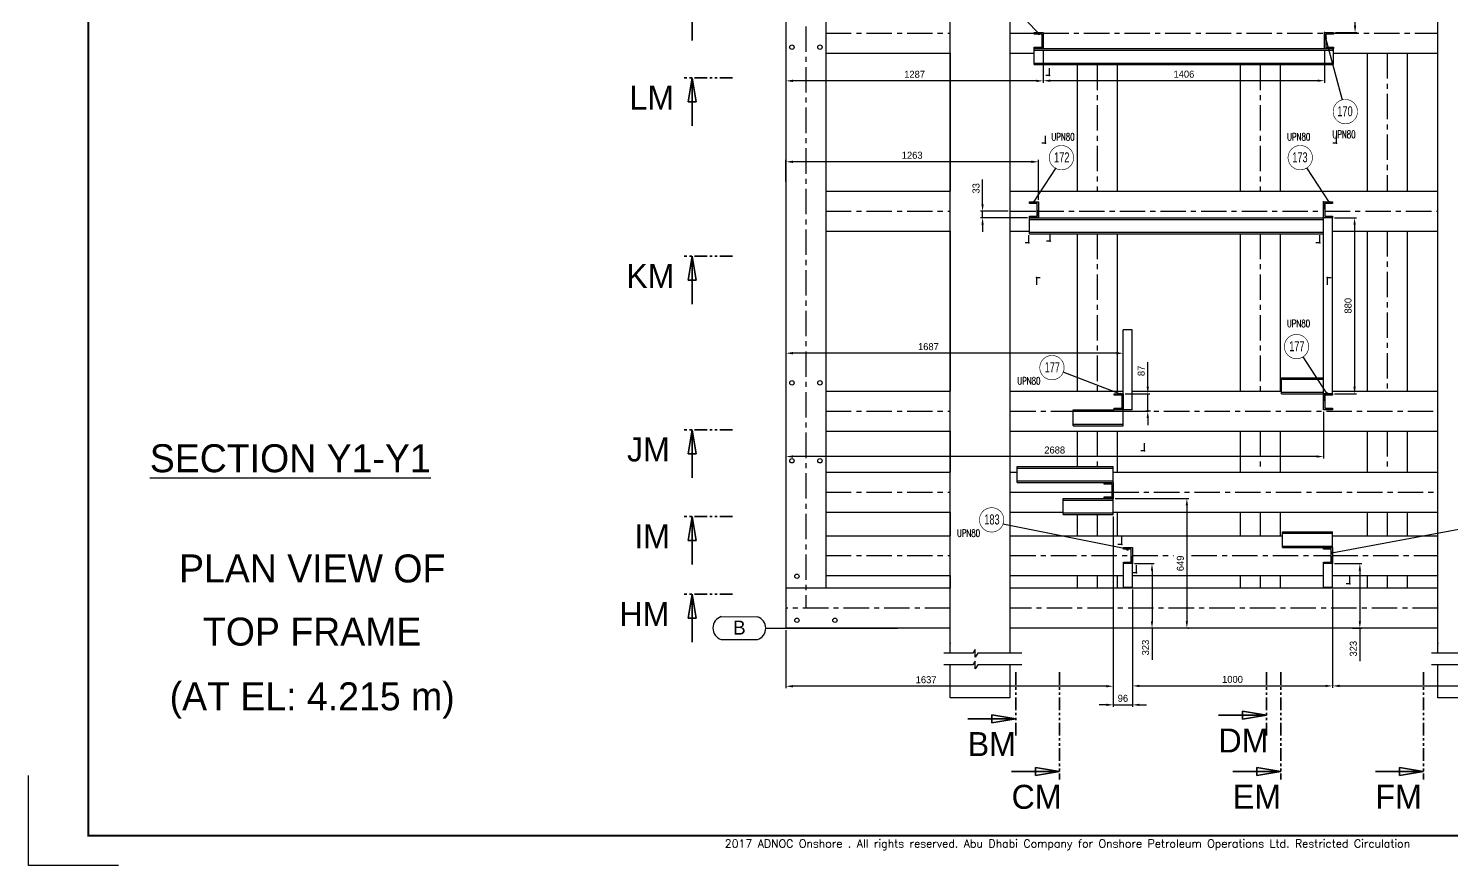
# Model space of a CAD drawing. Header units: millimetres. Extents: x 0 to 16187, y -20471 to 6290.
# Drawn here: x 0 to 712, y 2597 to 3016 of the extents above; entities that cross this region are included whole.
import ezdxf
from ezdxf.enums import TextEntityAlignment as Align

# ---------------------------------------------------------------- set-up
doc = ezdxf.new("R2010")
doc.units = ezdxf.units.MM
doc.header["$PDSIZE"] = -1
doc.linetypes.add('CENTERX2', pattern=[20.32, 12.7, -2.54, 2.54, -2.54])
doc.linetypes.add('PHANTOM', pattern=[12.7, 6.35, -1.27, 1.27, -1.27, 1.27, -1.27])
doc.layers.add('BORDER1', color=3, linetype='Continuous')
doc.layers.add('BORDER2', color=7, linetype='Continuous')
doc.styles.add('MtXpl_txt_shx', font='txt.shx', dxfattribs={"height": 0.2})
doc.styles.add('ROMANC', font='ROMANC', dxfattribs={"height": 5})
doc.styles.add('ROMAND-1', font='ic-romand.shx')
doc.styles.add('ROMANS', font='ROMANS.shx', dxfattribs={"width": 0.8})
doc.styles.add('ROMANT', font='ROMANT', dxfattribs={"height": 4})
doc.styles.add('SLDTEXTSTYLE2', font='TXT', dxfattribs={"width": 0.686449})
doc.dimstyles.new('AM_ISO', dxfattribs={"dimtxt": 3.5, "dimasz": 3.5, "dimexe": 1, "dimexo": 1, "dimgap": 1.5, "dimtad": 1, "dimdsep": 46, "dimtxsty": 'Standard', "dimcen": 0, "dimclrd": 1, "dimclre": 1, "dimclrt": 1, "dimadec": 0, "dimazin": 2, "dimtp": 0.1, "dimtm": 0.1, "dimtfac": 0.71, "dimtdec": 3, "dimtmove": 0, "dimatfit": 3, "dimfxl": 1, "dimlwd": -1, "dimlwe": -1, "dimarcsym": 1})
doc.dimstyles.new('AM_ISO$7', dxfattribs={"dimtxt": 3.5, "dimasz": 3.5, "dimexe": 1, "dimexo": 1, "dimgap": 1.5, "dimtad": 1, "dimtoh": 1, "dimdsep": 46, "dimtxsty": 'Standard', "dimcen": 0, "dimclrd": 1, "dimclre": 1, "dimclrt": 1, "dimadec": 0, "dimazin": 2, "dimtp": 0.1, "dimtm": 0.1, "dimtfac": 0.71, "dimtdec": 3, "dimtmove": 0, "dimatfit": 3, "dimfxl": 1, "dimlwd": -1, "dimlwe": -1, "dimarcsym": 1})

# ---------------------------------------------------------------- blocks, each defined once
blk = doc.blocks.new('_Closed')
at = {"color": 0, "linetype": 'ByBlock', "lineweight": -2}
for p, q in [((-1, 0.166667), (0, 0)), ((-1, 0.166667), (-1, -0.166667)), ((0, 0), (-1, -0.166667)), ((0, 0), (-1, 0))]:
    blk.add_line(p, q, dxfattribs=at)
blk = doc.blocks.new('*U609')
at = {"layer": 'BORDER1', "color": 154, "true_color": 0x1859a9, "const_width": 1}
blk.add_lwpolyline([(1.81, 811), (1144, 811), (1144, 0), (0, 0), (0, 811)], close=True, dxfattribs=at)
at = {"layer": 'BORDER2'}
blk.add_lwpolyline([(15, -15), (-30, -15), (-30, 30)], dxfattribs=at)
at = {"layer": 'BORDER2', "color": 154, "true_color": 0x1859a9, "style": 'ROMANS'}
blk.add_text('2017 ADNOC Onshore . All rights reserved. Abu Dhabi Company for Onshore Petroleum Operations Ltd. Restricted Circulation', height=4, dxfattribs=at).set_placement((489.5, -2), align=Align.TOP_CENTER)
at = {"layer": 'BORDER2', "flags": 8}
for tag, height, style, p in [('REV-A', 3.24, 'ROMANS', (986.93, 140.25)), ('RE-A', 8.06, 'ROMANT', (1084.63, 7.17))]:
    blk.add_attdef(tag, text='', height=height, dxfattribs=dict(at, style=style)).set_placement(p, align=Align.CENTER)
at = {"layer": 'BORDER2', "style": 'ROMANS', "width": 3.830216}
blk.add_attdef('DATE-A', text='', height=3.24, dxfattribs=at).set_placement((995.51, 140.25), (1008.51, 140.25), align=Align.FIT)
at = {"layer": 'BORDER2'}
for tag, height, style, p in [('DRN-A', 3.24, 'ROMANS', (1018.38, 140.25)), ('CHD-A', 3.24, 'ROMANS', (1032.35, 140.25)), ('APD-A', 3.24, 'ROMANS', (1046.64, 140.25)), ('CONS_CONT_VEND', 4.2, 'ROMANC', (1061.39, 72.83))]:
    blk.add_attdef(tag, text='', height=height, dxfattribs=dict(at, style=style)).set_placement(p, align=Align.CENTER)
at = {"layer": 'BORDER2', "style": 'ROMANS', "width": 0.8}
for tag, p, height in [('1:X', (997.23, 122.55), 3.5), ('LOC', (1042.74, 122.55), 3.5), ('PROJ_NO', (1118.64, 122.55), 3.5), ('CONS_DRG_NO', (1011, 63), 3)]:
    blk.add_attdef(tag, p, '', height=height, dxfattribs=at)
at = {"layer": 'BORDER2', "lineweight": 30, "width": 0.8, "flags": 104}
blk.add_attdef('COMMENTS-A', text='', height=2.2, dxfattribs=at).set_placement((1055.21, 142.07), align=Align.MIDDLE_LEFT)
at = {"layer": 'BORDER2', "style": 'ROMANS', "width": 0.8}
for tag, p in [('PROJECT_TITLE_1', (1061.07, 55.35)), ('PROJECT_TITLE_2', (1061.07, 49.3))]:
    blk.add_attdef(tag, text='', height=3.5, dxfattribs=at).set_placement(p, align=Align.MIDDLE)
at = {"layer": 'BORDER2', "style": 'ROMANT', "width": 0.8}
for tag, p in [('DRG_TITLE_1', (1061.07, 36.31)), ('DRG_TITLE_2', (1061.07, 28.31)), ('DRG_TITLE_3', (1061.07, 20.31))]:
    blk.add_attdef(tag, text='', height=5, dxfattribs=at).set_placement(p, align=Align.CENTER)
at = {"layer": 'BORDER2', "style": 'ROMANT'}
for tag, p in [('AR', (995, 7.17)), ('PA', (1011.74, 7.17)), ('DC', (1028.45, 7.17)), ('TS', (1120.84, 7.17))]:
    blk.add_attdef(tag, p, '', height=8.06, dxfattribs=at)
for tag, p in [('SRNO', (1074.7, 7.17)), ('SH', (1115.8, 7.18))]:
    blk.add_attdef(tag, text='', height=8.06, dxfattribs=at).set_placement(p, align=Align.RIGHT)
at = {"layer": 'BORDER2', "style": 'ROMANS', "flags": 2}
blk.add_attdef('TB_VERSION', text='', height=2, dxfattribs=at).set_placement((1, -1), align=Align.TOP_LEFT)
blk = doc.blocks.new('A$7E9318152B2A299')
at = {"color": 1, "ltscale": 0.2}
for p, q in [((4.15, 11.48), (22.25, 11.39)), ((4.14, 0.09), (22.29, 0.01)), ((26.39, 5.69), (92.32, 5.69))]:
    blk.add_line(p, q, dxfattribs=at)
for centre, radius, start, end in [((5.98, 5.79), 5.98, 107.86898, 252.02455), ((20.4, 5.69), 5.99, 287.96509, 71.9697)]:
    blk.add_arc(centre, radius, start, end, dxfattribs=at)
blk.add_text('B', height=7, rotation=359.95368, dxfattribs=at).set_placement((10.1, 2.5))
blk = doc.blocks.new('A$7E931816182615E')
blk.add_blockref('A$7E9318152B2A299', (0, 0))
blk = doc.blocks.new('*D5690')
at = {"color": 1, "linetype": 'ByBlock'}
for p, q in [((378.7, 2939.37), (378.7, 2950.14)), ((501.5, 2949.14), (382.2, 2949.14)), ((505, 2930.14), (505, 2950.14))]:
    blk.add_line(p, q, dxfattribs=at)
at = {"color": 1}
for points in [[(382.2, 2949.72), (382.2, 2948.56), (378.7, 2949.14)], [(501.5, 2948.56), (501.5, 2949.72), (505, 2949.14)]]:
    blk.add_solid(points, dxfattribs=at)
at = {"layer": 'Defpoints', "color": 0}
for p in [(378.7, 2949.14), (378.7, 2938.37), (505, 2929.14)]:
    blk.add_point(p, dxfattribs=at)
at = {"color": 1, "insert": (441.85, 2952.39), "char_height": 3.5, "attachment_point": 5}
blk.add_mtext('1263', dxfattribs=at)
blk = doc.blocks.new('*D5692')
at = {"color": 1, "linetype": 'ByBlock'}
for p, q in [((477.03, 2927.94), (477.03, 2940.27)), ((489.9, 2924.44), (476.03, 2924.44)), ((477.03, 2921.14), (477.03, 2924.44)), ((499.5, 2921.14), (476.03, 2921.14)), ((477.03, 2917.64), (477.03, 2914.14))]:
    blk.add_line(p, q, dxfattribs=at)
at = {"color": 1}
for points in [[(476.45, 2927.94), (477.62, 2927.94), (477.03, 2924.44)], [(477.62, 2917.64), (476.45, 2917.64), (477.03, 2921.14)]]:
    blk.add_solid(points, dxfattribs=at)
at = {"layer": 'Defpoints', "color": 0}
for p in [(477.03, 2924.44), (490.9, 2924.44), (500.5, 2921.14)]:
    blk.add_point(p, dxfattribs=at)
at = {"color": 1, "insert": (473.78, 2935.85), "char_height": 3.5, "attachment_point": 5, "rotation": 90}
blk.add_mtext('33', dxfattribs=at)
blk = doc.blocks.new('*D5696')
at = {"color": 1, "linetype": 'ByBlock'}
for p, q in [((378.7, 2859.85), (378.7, 2852.41)), ((543.9, 2853.41), (382.2, 2853.41)), ((547.4, 2834.14), (547.4, 2854.41))]:
    blk.add_line(p, q, dxfattribs=at)
at = {"color": 1}
for points in [[(382.2, 2853.99), (382.2, 2852.82), (378.7, 2853.41)], [(543.9, 2852.82), (543.9, 2853.99), (547.4, 2853.41)]]:
    blk.add_solid(points, dxfattribs=at)
at = {"layer": 'Defpoints', "color": 0}
for p in [(378.7, 2860.85), (378.7, 2853.41), (547.4, 2833.14)]:
    blk.add_point(p, dxfattribs=at)
at = {"color": 1, "insert": (449.96, 2856.66), "char_height": 3.5, "attachment_point": 5}
blk.add_mtext('1687', dxfattribs=at)
blk = doc.blocks.new('*D5697')
at = {"color": 1, "linetype": 'ByBlock'}
for p, q in [((559.63, 2836.64), (559.63, 2848.97)), ((548.4, 2833.14), (560.63, 2833.14)), ((559.63, 2824.44), (559.63, 2833.14)), ((561.03, 2824.44), (558.63, 2824.44)), ((559.63, 2820.94), (559.63, 2817.44))]:
    blk.add_line(p, q, dxfattribs=at)
at = {"color": 1}
for points in [[(559.05, 2836.64), (560.21, 2836.64), (559.63, 2833.14)], [(560.21, 2820.94), (559.05, 2820.94), (559.63, 2824.44)]]:
    blk.add_solid(points, dxfattribs=at)
at = {"layer": 'Defpoints', "color": 0}
for p in [(547.4, 2833.14), (559.63, 2833.14), (562.03, 2824.44)]:
    blk.add_point(p, dxfattribs=at)
at = {"color": 1, "insert": (556.38, 2844.55), "char_height": 3.5, "attachment_point": 5, "rotation": 90}
blk.add_mtext('87', dxfattribs=at)
blk = doc.blocks.new('*D5712')
at = {"color": 1, "linetype": 'ByBlock'}
for p, q in [((790.6, 2750.54), (790.6, 2685.99)), ((652, 2735.14), (652, 2685.99)), ((655.5, 2686.99), (787.1, 2686.99))]:
    blk.add_line(p, q, dxfattribs=at)
at = {"color": 1}
for points in [[(655.5, 2687.57), (655.5, 2686.41), (652, 2686.99)], [(787.1, 2686.41), (787.1, 2687.57), (790.6, 2686.99)]]:
    blk.add_solid(points, dxfattribs=at)
at = {"layer": 'Defpoints', "color": 0}
for p in [(790.6, 2751.54), (652, 2736.14), (790.6, 2686.99)]:
    blk.add_point(p, dxfattribs=at)
at = {"color": 1, "insert": (721.3, 2690.24), "char_height": 3.5, "attachment_point": 5}
blk.add_mtext('1386', dxfattribs=at)
blk = doc.blocks.new('*D5713')
at = {"color": 1, "linetype": 'ByBlock'}
for p, q in [((552, 2735.14), (552, 2685.98)), ((652, 2735.14), (652, 2685.98)), ((555.5, 2686.98), (648.5, 2686.98))]:
    blk.add_line(p, q, dxfattribs=at)
at = {"color": 1}
for points in [[(555.5, 2687.56), (555.5, 2686.4), (552, 2686.98)], [(648.5, 2686.4), (648.5, 2687.56), (652, 2686.98)]]:
    blk.add_solid(points, dxfattribs=at)
at = {"layer": 'Defpoints', "color": 0}
for p in [(552, 2736.14), (652, 2736.14), (652, 2686.98)]:
    blk.add_point(p, dxfattribs=at)
at = {"color": 1, "insert": (602, 2690.23), "char_height": 3.5, "attachment_point": 5}
blk.add_mtext('1000', dxfattribs=at)
blk = doc.blocks.new('*D5714')
at = {"color": 1, "linetype": 'ByBlock'}
for p, q in [((653, 2748.14), (666.68, 2748.14)), ((665.68, 2744.64), (665.68, 2719.34)), ((662, 2715.84), (666.68, 2715.84)), ((665.68, 2715.84), (665.68, 2699.42))]:
    blk.add_line(p, q, dxfattribs=at)
at = {"color": 1}
for points in [[(666.26, 2744.64), (665.09, 2744.64), (665.68, 2748.14)], [(665.09, 2719.34), (666.26, 2719.34), (665.68, 2715.84)]]:
    blk.add_solid(points, dxfattribs=at)
at = {"layer": 'Defpoints', "color": 0}
for p in [(652, 2748.14), (661, 2715.84), (665.68, 2715.84)]:
    blk.add_point(p, dxfattribs=at)
at = {"color": 1, "insert": (662.43, 2705.59), "char_height": 3.5, "attachment_point": 5, "rotation": 90}
blk.add_mtext('323', dxfattribs=at)
blk = doc.blocks.new('*D5716')
at = {"color": 1, "linetype": 'ByBlock'}
for p, q in [((542.4, 2771.74), (542.4, 2685.82)), ((378.7, 2714.84), (378.7, 2685.82)), ((538.9, 2686.82), (382.2, 2686.82))]:
    blk.add_line(p, q, dxfattribs=at)
at = {"color": 1}
for points in [[(382.2, 2687.41), (382.2, 2686.24), (378.7, 2686.82)], [(538.9, 2686.24), (538.9, 2687.41), (542.4, 2686.82)]]:
    blk.add_solid(points, dxfattribs=at)
at = {"layer": 'Defpoints', "color": 0}
for p in [(542.4, 2772.74), (378.7, 2715.84), (378.7, 2686.82)]:
    blk.add_point(p, dxfattribs=at)
at = {"color": 1, "insert": (448.81, 2690.07), "char_height": 3.5, "attachment_point": 5}
blk.add_mtext('1637', dxfattribs=at)
blk = doc.blocks.new('*D5717')
at = {"color": 1, "linetype": 'ByBlock'}
for p, q in [((542.4, 2771.74), (542.4, 2676.52)), ((552, 2735.14), (552, 2676.52)), ((538.9, 2677.52), (535.4, 2677.52)), ((542.4, 2677.52), (552, 2677.52)), ((555.5, 2677.52), (559, 2677.52))]:
    blk.add_line(p, q, dxfattribs=at)
at = {"color": 1}
for points in [[(538.9, 2676.94), (538.9, 2678.1), (542.4, 2677.52)], [(555.5, 2678.1), (555.5, 2676.94), (552, 2677.52)]]:
    blk.add_solid(points, dxfattribs=at)
at = {"layer": 'Defpoints', "color": 0}
for p in [(542.4, 2772.74), (552, 2736.14), (552, 2677.52)]:
    blk.add_point(p, dxfattribs=at)
at = {"color": 1, "insert": (547.2, 2680.77), "char_height": 3.5, "attachment_point": 5}
blk.add_mtext('96', dxfattribs=at)
blk = doc.blocks.new('*D5719')
at = {"color": 1, "linetype": 'ByBlock'}
for p, q in [((653, 2921.14), (664.04, 2921.14)), ((663.04, 2917.64), (663.04, 2836.64)), ((653, 2833.14), (664.04, 2833.14))]:
    blk.add_line(p, q, dxfattribs=at)
at = {"color": 1}
for points in [[(663.62, 2917.64), (662.45, 2917.64), (663.04, 2921.14)], [(662.45, 2836.64), (663.62, 2836.64), (663.04, 2833.14)]]:
    blk.add_solid(points, dxfattribs=at)
at = {"layer": 'Defpoints', "color": 0}
for p in [(652, 2921.14), (652, 2833.14), (663.04, 2833.14)]:
    blk.add_point(p, dxfattribs=at)
at = {"color": 1, "insert": (659.79, 2877.14), "char_height": 3.5, "attachment_point": 5, "rotation": 90}
blk.add_mtext('880', dxfattribs=at)
blk = doc.blocks.new('*D5720')
at = {"color": 1, "linetype": 'ByBlock'}
for p, q in [((507.4, 3004.74), (507.4, 2988.71)), ((648, 3004.74), (648, 2988.71)), ((644.5, 2989.71), (510.9, 2989.71))]:
    blk.add_line(p, q, dxfattribs=at)
at = {"color": 1}
for points in [[(510.9, 2990.29), (510.9, 2989.12), (507.4, 2989.71)], [(644.5, 2989.12), (644.5, 2990.29), (648, 2989.71)]]:
    blk.add_solid(points, dxfattribs=at)
at = {"layer": 'Defpoints', "color": 0}
for p in [(507.4, 3005.74), (648, 3005.74), (507.4, 2989.71)]:
    blk.add_point(p, dxfattribs=at)
at = {"color": 1, "insert": (577.7, 2992.96), "char_height": 3.5, "attachment_point": 5}
blk.add_mtext('1406', dxfattribs=at)
blk = doc.blocks.new('*D5721')
at = {"color": 1, "linetype": 'ByBlock'}
for p, q in [((507.4, 3004.74), (507.4, 2988.63)), ((378.7, 2998.9), (378.7, 2988.63)), ((503.9, 2989.63), (382.2, 2989.63))]:
    blk.add_line(p, q, dxfattribs=at)
at = {"color": 1}
for points in [[(382.2, 2990.21), (382.2, 2989.04), (378.7, 2989.63)], [(503.9, 2989.04), (503.9, 2990.21), (507.4, 2989.63)]]:
    blk.add_solid(points, dxfattribs=at)
at = {"layer": 'Defpoints', "color": 0}
for p in [(507.4, 3005.74), (378.7, 2999.9), (378.7, 2989.63)]:
    blk.add_point(p, dxfattribs=at)
at = {"color": 1, "insert": (443.05, 2992.88), "char_height": 3.5, "attachment_point": 5}
blk.add_mtext('1287', dxfattribs=at)
blk = doc.blocks.new('*D5722')
at = {"color": 1, "linetype": 'ByBlock'}
for p, q in [((653.5, 3043.74), (664.29, 3043.74)), ((663.29, 3017.24), (663.29, 3040.24)), ((653.5, 3013.74), (664.29, 3013.74))]:
    blk.add_line(p, q, dxfattribs=at)
at = {"color": 1}
for points in [[(663.87, 3040.24), (662.7, 3040.24), (663.29, 3043.74)], [(662.7, 3017.24), (663.87, 3017.24), (663.29, 3013.74)]]:
    blk.add_solid(points, dxfattribs=at)
at = {"layer": 'Defpoints', "color": 0}
for p in [(652.5, 3043.74), (663.29, 3043.74), (652.5, 3013.74)]:
    blk.add_point(p, dxfattribs=at)
at = {"color": 1, "insert": (660.04, 3028.74), "char_height": 3.5, "attachment_point": 5, "rotation": 90}
blk.add_mtext('300', dxfattribs=at)
blk = doc.blocks.new('*D5733')
at = {"color": 1, "linetype": 'ByBlock'}
for p, q in [((647.5, 2824.14), (647.5, 2800.71)), ((378.7, 2812.73), (378.7, 2800.71)), ((644, 2801.71), (382.2, 2801.71))]:
    blk.add_line(p, q, dxfattribs=at)
at = {"color": 1}
for points in [[(382.2, 2802.3), (382.2, 2801.13), (378.7, 2801.71)], [(644, 2801.13), (644, 2802.3), (647.5, 2801.71)]]:
    blk.add_solid(points, dxfattribs=at)
at = {"layer": 'Defpoints', "color": 0}
for p in [(647.5, 2825.14), (378.7, 2813.73), (378.7, 2801.71)]:
    blk.add_point(p, dxfattribs=at)
at = {"color": 1, "insert": (513.1, 2804.96), "char_height": 3.5, "attachment_point": 5}
blk.add_mtext('2688', dxfattribs=at)
blk = doc.blocks.new('*D5734')
at = {"color": 1, "linetype": 'ByBlock'}
for p, q in [((543.4, 2780.74), (580.18, 2780.74)), ((579.18, 2777.24), (579.18, 2719.34)), ((579.72, 2715.84), (580.18, 2715.84))]:
    blk.add_line(p, q, dxfattribs=at)
at = {"color": 1}
for points in [[(579.77, 2777.24), (578.6, 2777.24), (579.18, 2780.74)], [(578.6, 2719.34), (579.77, 2719.34), (579.18, 2715.84)]]:
    blk.add_solid(points, dxfattribs=at)
at = {"layer": 'Defpoints', "color": 0}
for p in [(542.4, 2780.74), (578.72, 2715.84), (579.18, 2715.84)]:
    blk.add_point(p, dxfattribs=at)
at = {"color": 1, "insert": (575.93, 2748.29), "char_height": 3.5, "attachment_point": 5, "rotation": 90}
blk.add_mtext('649', dxfattribs=at)
blk = doc.blocks.new('*D5735')
at = {"color": 1, "linetype": 'ByBlock'}
for p, q in [((553, 2748.14), (562.76, 2748.14)), ((561.76, 2744.64), (561.76, 2719.34)), ((566.83, 2715.84), (560.76, 2715.84)), ((561.76, 2715.84), (561.76, 2700))]:
    blk.add_line(p, q, dxfattribs=at)
at = {"color": 1}
for points in [[(562.34, 2744.64), (561.17, 2744.64), (561.76, 2748.14)], [(561.17, 2719.34), (562.34, 2719.34), (561.76, 2715.84)]]:
    blk.add_solid(points, dxfattribs=at)
at = {"layer": 'Defpoints', "color": 0}
for p in [(552, 2748.14), (561.76, 2715.84), (567.83, 2715.84)]:
    blk.add_point(p, dxfattribs=at)
at = {"color": 1, "insert": (558.51, 2706.17), "char_height": 3.5, "attachment_point": 5, "rotation": 90}
blk.add_mtext('323', dxfattribs=at)

msp = doc.modelspace()

# ---------------------------------------------------------------- linework, layer by layer
at = {"color": 3, "linetype": 'CENTERX2'}
for p, q in [((388.70196, 3240.38778), (388.70196, 2726.28778)), ((398.70196, 3013.43778), (460.90196, 3013.43778)), ((490.90196, 3013.43778), (502.90196, 3013.43778)), ((507.40196, 3013.43778), (648.00196, 3013.43778)), ((652.50196, 3013.43778), (704.70196, 3013.43778)), ((679.30196, 3003.43778), (679.30196, 2934.43778)), ((534.30196, 2997.73778), (534.30196, 2934.43778)), ((615.80196, 2997.73778), (615.80196, 2934.43778)), ((398.70196, 2924.43778), (460.90196, 2924.43778)), ((490.90196, 2924.43778), (504.40196, 2924.43778)), ((505.00196, 2924.43778), (647.50196, 2924.43778)), ((648.10196, 2924.43778), (704.70196, 2924.43778)), ((534.30196, 2913.13778), (534.30196, 2834.43778)), ((615.80196, 2913.13778), (615.80196, 2834.43778)), ((679.30196, 2914.43778), (679.30196, 2834.43778)), ((398.70196, 2824.43778), (460.90196, 2824.43778)), ((490.90196, 2824.43778), (522.40196, 2824.43778)), ((547.40196, 2824.43778), (704.70196, 2824.43778)), ((534.30196, 2814.43778), (534.30196, 2796.73778)), ((615.80196, 2814.43778), (615.80196, 2793.93778)), ((679.30196, 2814.43778), (679.30196, 2793.93778)), ((398.70196, 2783.93778), (460.90196, 2783.93778)), ((542.40196, 2783.93778), (704.70196, 2783.93778)), ((534.30196, 2772.73778), (534.30196, 2762.13778)), ((615.80196, 2773.93778), (615.80196, 2762.13778)), ((679.30196, 2773.93778), (679.30196, 2762.13778)), ((398.70196, 2752.13778), (460.90196, 2752.13778)), ((490.90196, 2752.13778), (551.40196, 2752.13778)), ((552.00196, 2752.13778), (572.51131, 2752.13778)), ((581.54186, 2752.13778), (651.40196, 2752.13778)), ((652.00196, 2752.13778), (704.70196, 2752.13778)), ((534.30196, 2742.13778), (534.30196, 2735.83778)), ((615.80196, 2742.13778), (615.80196, 2735.83778)), ((679.30196, 2742.13778), (679.30196, 2735.83778)), ((460.90196, 2725.83778), (378.70196, 2725.83778)), ((704.70196, 2725.83778), (490.90196, 2725.83778))]:
    msp.add_line(p, q, dxfattribs=at)
at = {"color": 7, "linetype": 'Continuous', "lineweight": 25}
for p, q in [((398.70196, 3240.38778), (398.70196, 2735.83778)), ((378.70196, 3232.38778), (378.70196, 2726.28778)), ((460.90196, 2703.40378), (460.90196, 3092.43778)), ((490.90196, 2703.40378), (490.90196, 3092.43778)), ((704.70196, 2703.40378), (704.70196, 3092.43778)), ((398.70196, 3023.43778), (398.70196, 3013.43778)), ((398.70196, 3013.43778), (398.70196, 3003.43778)), ((502.90196, 3012.93778), (502.90196, 3013.73778)), ((502.90196, 3013.73778), (507.40196, 3013.73778)), ((506.80196, 3012.93778), (502.90196, 3012.93778)), ((506.80196, 3006.53778), (506.80196, 3012.93778)), ((507.40196, 3013.73778), (507.40196, 3005.73778)), ((648.00196, 3013.73778), (652.50196, 3013.73778)), ((648.00196, 3005.73778), (648.00196, 3013.73778)), ((652.50196, 3012.93778), (648.60196, 3012.93778)), ((648.60196, 3012.93778), (648.60196, 3006.53778)), ((652.50196, 3013.73778), (652.50196, 3012.93778)), ((398.70196, 3003.43778), (460.90196, 3003.43778)), ((460.80196, 3003.43778), (460.90196, 3003.43778)), ((460.80196, 3003.43778), (460.80196, 2934.43778)), ((490.90196, 3003.43778), (502.90196, 3003.43778)), ((502.90196, 3005.73778), (502.90196, 3006.53778)), ((502.90196, 3006.53778), (506.80196, 3006.53778)), ((502.90196, 3004.93778), (502.90196, 3005.73778)), ((502.90196, 3005.73778), (652.50196, 3005.73778)), ((507.40196, 3005.73778), (502.90196, 3005.73778)), ((502.90196, 3004.93778), (652.50196, 3004.93778)), ((502.90196, 2998.53778), (502.90196, 3004.93778)), ((652.50196, 3005.73778), (648.00196, 3005.73778)), ((648.60196, 3006.53778), (652.50196, 3006.53778)), ((652.50196, 3006.53778), (652.50196, 3005.73778)), ((652.50196, 3004.93778), (652.50196, 3005.73778)), ((652.50196, 2998.53778), (652.50196, 3004.93778)), ((652.50196, 3003.43778), (704.70196, 3003.43778)), ((669.30196, 3003.43778), (679.30196, 3003.43778)), ((669.30196, 3003.43778), (669.30196, 2934.43778)), ((679.30196, 3003.43778), (689.30196, 3003.43778)), ((689.30196, 3003.43778), (689.30196, 2934.43778)), ((502.90196, 2997.73778), (502.90196, 2998.53778)), ((502.90196, 2998.53778), (652.50196, 2998.53778)), ((502.90196, 2997.73778), (652.50196, 2997.73778)), ((524.30196, 2997.73778), (524.30196, 2934.43778)), ((544.30196, 2997.73778), (544.30196, 2934.43778)), ((605.80196, 2997.73778), (605.80196, 2934.43778)), ((625.80196, 2997.73778), (625.80196, 2934.43778)), ((652.50196, 2997.73778), (652.50196, 2998.53778)), ((398.70196, 2934.43778), (398.70196, 2924.43778)), ((398.70196, 2934.43778), (460.90196, 2934.43778)), ((460.80196, 2934.43778), (460.90196, 2934.43778)), ((490.90196, 2934.43778), (704.70196, 2934.43778)), ((524.30196, 2934.43778), (534.30196, 2934.43778)), ((534.30196, 2934.43778), (544.30196, 2934.43778)), ((605.80196, 2934.43778), (615.80196, 2934.43778)), ((615.80196, 2934.43778), (625.80196, 2934.43778)), ((669.30196, 2934.43778), (679.30196, 2934.43778)), ((679.30196, 2934.43778), (689.30196, 2934.43778)), ((398.70196, 2924.43778), (398.70196, 2914.43778)), ((500.50196, 2928.33778), (500.50196, 2929.13778)), ((500.50196, 2929.13778), (505.00196, 2929.13778)), ((504.40196, 2928.33778), (500.50196, 2928.33778)), ((504.40196, 2921.93778), (504.40196, 2928.33778)), ((505.00196, 2929.13778), (505.00196, 2921.13778)), ((647.50196, 2929.13778), (652.00196, 2929.13778)), ((647.50196, 2921.13778), (647.50196, 2929.13778)), ((652.00196, 2928.33778), (648.10196, 2928.33778)), ((648.10196, 2928.33778), (648.10196, 2921.93778)), ((652.00196, 2929.13778), (652.00196, 2928.33778)), ((500.50196, 2921.13778), (500.50196, 2921.93778)), ((500.50196, 2921.93778), (504.40196, 2921.93778)), ((500.50196, 2920.33778), (500.50196, 2921.13778)), ((500.50196, 2921.13778), (647.50196, 2921.13778)), ((505.00196, 2921.13778), (500.50196, 2921.13778)), ((500.50196, 2920.33778), (647.50196, 2920.33778)), ((500.50196, 2913.93778), (500.50196, 2920.33778)), ((647.50196, 2833.13778), (647.50196, 2921.13778)), ((652.00196, 2921.13778), (647.50196, 2921.13778)), ((648.10196, 2921.93778), (652.00196, 2921.93778)), ((652.00196, 2921.93778), (652.00196, 2921.13778)), ((652.00196, 2833.13778), (652.00196, 2921.13778)), ((398.70196, 2914.43778), (460.90196, 2914.43778)), ((460.80196, 2914.43778), (460.90196, 2914.43778)), ((460.80196, 2914.43778), (460.80196, 2834.43778)), ((490.90196, 2914.43778), (500.50196, 2914.43778)), ((500.50196, 2913.93778), (647.50196, 2913.93778)), ((500.50196, 2913.13778), (500.50196, 2913.93778)), ((500.50196, 2913.13778), (647.50196, 2913.13778)), ((524.30196, 2913.13778), (524.30196, 2834.43778)), ((544.30196, 2913.13778), (544.30196, 2834.43778)), ((605.80196, 2913.13778), (605.80196, 2834.43778)), ((625.80196, 2913.13778), (625.80196, 2834.43778)), ((652.00196, 2914.43778), (704.70196, 2914.43778)), ((669.30196, 2914.43778), (679.30196, 2914.43778)), ((669.30196, 2914.43778), (669.30196, 2834.43778)), ((679.30196, 2914.43778), (689.30196, 2914.43778)), ((689.30196, 2914.43778), (689.30196, 2834.43778)), ((547.40196, 2825.13778), (547.40196, 2865.13778)), ((551.90196, 2865.13778), (547.40196, 2865.13778)), ((551.90196, 2825.13778), (551.90196, 2865.13778)), ((626.50196, 2841.13778), (647.50196, 2841.13778)), ((626.50196, 2840.33778), (626.50196, 2841.13778)), ((626.50196, 2840.33778), (647.50196, 2840.33778)), ((626.50196, 2833.93778), (626.50196, 2840.33778)), ((398.70196, 2834.43778), (398.70196, 2824.43778)), ((398.70196, 2834.43778), (460.90196, 2834.43778)), ((460.80196, 2834.43778), (460.90196, 2834.43778)), ((490.90196, 2834.43778), (547.40196, 2834.43778)), ((524.30196, 2834.43778), (534.30196, 2834.43778)), ((534.30196, 2834.43778), (544.30196, 2834.43778)), ((542.90196, 2833.13778), (547.40196, 2833.13778)), ((542.90196, 2832.33778), (542.90196, 2833.13778)), ((546.80196, 2832.33778), (542.90196, 2832.33778)), ((546.80196, 2825.93778), (546.80196, 2832.33778)), ((547.40196, 2833.13778), (547.40196, 2825.13778)), ((551.90196, 2834.43778), (626.50196, 2834.43778)), ((605.80196, 2834.43778), (615.80196, 2834.43778)), ((615.80196, 2834.43778), (625.80196, 2834.43778)), ((626.50196, 2833.93778), (647.50196, 2833.93778)), ((626.50196, 2833.13778), (626.50196, 2833.93778)), ((626.50196, 2833.13778), (647.50196, 2833.13778)), ((652.00196, 2833.13778), (647.50196, 2833.13778)), ((647.50196, 2825.13778), (647.50196, 2833.13778)), ((652.00196, 2832.33778), (648.10196, 2832.33778)), ((648.10196, 2832.33778), (648.10196, 2825.93778)), ((652.00196, 2834.43778), (704.70196, 2834.43778)), ((652.00196, 2833.13778), (652.00196, 2832.33778)), ((669.30196, 2834.43778), (679.30196, 2834.43778)), ((679.30196, 2834.43778), (689.30196, 2834.43778)), ((522.40196, 2825.13778), (542.90196, 2825.13778)), ((522.40196, 2824.33778), (522.40196, 2825.13778)), ((542.90196, 2825.93778), (546.80196, 2825.93778)), ((542.90196, 2825.13778), (542.90196, 2825.93778)), ((547.40196, 2825.13778), (542.90196, 2825.13778)), ((547.40196, 2824.33778), (547.40196, 2825.13778)), ((551.90196, 2825.13778), (547.40196, 2825.13778)), ((652.00196, 2825.13778), (647.50196, 2825.13778)), ((648.10196, 2825.93778), (652.00196, 2825.93778)), ((652.00196, 2825.93778), (652.00196, 2825.13778)), ((398.70196, 2824.43778), (398.70196, 2814.43778)), ((522.40196, 2824.33778), (547.40196, 2824.33778)), ((522.40196, 2817.93778), (522.40196, 2824.33778)), ((522.40196, 2817.93778), (547.40196, 2817.93778)), ((522.40196, 2817.13778), (522.40196, 2817.93778)), ((547.40196, 2817.93778), (547.40196, 2824.33778)), ((547.40196, 2817.13778), (547.40196, 2817.93778)), ((398.70196, 2814.43778), (460.90196, 2814.43778)), ((460.80196, 2814.43778), (460.90196, 2814.43778)), ((460.80196, 2814.43778), (460.80196, 2793.93778)), ((490.90196, 2814.43778), (704.70196, 2814.43778)), ((522.40196, 2817.13778), (547.40196, 2817.13778)), ((524.30196, 2814.43778), (524.30196, 2796.73778)), ((524.30196, 2814.43778), (534.30196, 2814.43778)), ((534.30196, 2814.43778), (544.30196, 2814.43778)), ((544.30196, 2814.43778), (544.30196, 2793.93778)), ((605.80196, 2814.43778), (615.80196, 2814.43778)), ((605.80196, 2814.43778), (605.80196, 2793.93778)), ((615.80196, 2814.43778), (625.80196, 2814.43778)), ((625.80196, 2814.43778), (625.80196, 2793.93778)), ((669.30196, 2814.43778), (679.30196, 2814.43778)), ((669.30196, 2814.43778), (669.30196, 2793.93778)), ((679.30196, 2814.43778), (689.30196, 2814.43778)), ((689.30196, 2814.43778), (689.30196, 2793.93778)), ((494.40196, 2796.73778), (542.40196, 2796.73778)), ((494.40196, 2795.93778), (494.40196, 2796.73778)), ((542.40196, 2795.93778), (542.40196, 2796.73778)), ((398.70196, 2793.93778), (398.70196, 2783.93778)), ((398.70196, 2793.93778), (460.90196, 2793.93778)), ((460.80196, 2793.93778), (460.90196, 2793.93778)), ((490.90196, 2793.93778), (494.40196, 2793.93778)), ((494.40196, 2795.93778), (542.40196, 2795.93778)), ((494.40196, 2789.53778), (494.40196, 2795.93778)), ((494.40196, 2789.53778), (542.40196, 2789.53778)), ((494.40196, 2788.73778), (494.40196, 2789.53778)), ((542.40196, 2789.53778), (542.40196, 2795.93778)), ((542.40196, 2793.93778), (544.30196, 2793.93778)), ((542.40196, 2793.93778), (704.70196, 2793.93778)), ((542.40196, 2788.73778), (542.40196, 2789.53778)), ((605.80196, 2793.93778), (615.80196, 2793.93778)), ((615.80196, 2793.93778), (625.80196, 2793.93778)), ((669.30196, 2793.93778), (679.30196, 2793.93778)), ((679.30196, 2793.93778), (689.30196, 2793.93778)), ((398.70196, 2783.93778), (398.70196, 2773.93778)), ((490.90196, 2783.93778), (541.80196, 2783.93778)), ((494.40196, 2788.73778), (537.90196, 2788.73778)), ((537.90196, 2787.93778), (537.90196, 2788.73778)), ((537.90196, 2788.73778), (542.40196, 2788.73778)), ((541.80196, 2787.93778), (537.90196, 2787.93778)), ((541.80196, 2781.53778), (541.80196, 2787.93778)), ((542.40196, 2788.73778), (542.40196, 2780.73778)), ((517.40196, 2779.93778), (517.40196, 2780.73778)), ((517.40196, 2780.73778), (542.40196, 2780.73778)), ((517.40196, 2779.93778), (542.40196, 2779.93778)), ((517.40196, 2773.53778), (517.40196, 2779.93778)), ((537.90196, 2781.53778), (541.80196, 2781.53778)), ((537.90196, 2780.73778), (537.90196, 2781.53778)), ((542.40196, 2780.73778), (537.90196, 2780.73778)), ((542.40196, 2779.93778), (542.40196, 2780.73778)), ((542.40196, 2773.53778), (542.40196, 2779.93778)), ((398.70196, 2773.93778), (460.90196, 2773.93778)), ((460.80196, 2773.93778), (460.90196, 2773.93778)), ((460.80196, 2773.93778), (460.80196, 2762.13778)), ((490.90196, 2773.93778), (517.40196, 2773.93778)), ((517.40196, 2772.73778), (517.40196, 2773.53778)), ((517.40196, 2773.53778), (542.40196, 2773.53778)), ((517.40196, 2772.73778), (542.40196, 2772.73778)), ((524.30196, 2772.73778), (524.30196, 2762.13778)), ((542.40196, 2773.93778), (544.30196, 2773.93778)), ((542.40196, 2773.93778), (704.70196, 2773.93778)), ((542.40196, 2772.73778), (542.40196, 2773.53778)), ((544.30196, 2773.93778), (544.30196, 2762.13778)), ((605.80196, 2773.93778), (605.80196, 2762.13778)), ((605.80196, 2773.93778), (615.80196, 2773.93778)), ((615.80196, 2773.93778), (625.80196, 2773.93778)), ((625.80196, 2773.93778), (625.80196, 2762.13778)), ((669.30196, 2773.93778), (669.30196, 2762.13778)), ((669.30196, 2773.93778), (679.30196, 2773.93778)), ((679.30196, 2773.93778), (689.30196, 2773.93778)), ((689.30196, 2773.93778), (689.30196, 2762.13778)), ((398.70196, 2762.13778), (398.70196, 2752.13778)), ((398.70196, 2762.13778), (460.90196, 2762.13778)), ((460.80196, 2762.13778), (460.90196, 2762.13778)), ((490.90196, 2762.13778), (627.00196, 2762.13778)), ((524.30196, 2762.13778), (534.30196, 2762.13778)), ((534.30196, 2762.13778), (544.30196, 2762.13778)), ((605.80196, 2762.13778), (615.80196, 2762.13778)), ((615.80196, 2762.13778), (625.80196, 2762.13778)), ((627.00196, 2764.13778), (652.00196, 2764.13778)), ((627.00196, 2763.33778), (627.00196, 2764.13778)), ((627.00196, 2763.33778), (652.00196, 2763.33778)), ((627.00196, 2756.93778), (627.00196, 2763.33778)), ((652.00196, 2763.33778), (652.00196, 2764.13778)), ((652.00196, 2756.93778), (652.00196, 2763.33778)), ((652.00196, 2762.13778), (704.70196, 2762.13778)), ((669.30196, 2762.13778), (679.30196, 2762.13778)), ((679.30196, 2762.13778), (689.30196, 2762.13778)), ((547.50196, 2755.33778), (547.50196, 2756.13778)), ((547.50196, 2756.13778), (552.00196, 2756.13778)), ((551.40196, 2755.33778), (547.50196, 2755.33778)), ((551.40196, 2748.93778), (551.40196, 2755.33778)), ((552.00196, 2756.13778), (552.00196, 2748.13778)), ((627.00196, 2756.93778), (652.00196, 2756.93778)), ((627.00196, 2756.13778), (627.00196, 2756.93778)), ((627.00196, 2756.13778), (652.00196, 2756.13778)), ((647.50196, 2756.13778), (652.00196, 2756.13778)), ((647.50196, 2755.33778), (647.50196, 2756.13778)), ((651.40196, 2755.33778), (647.50196, 2755.33778)), ((651.40196, 2748.93778), (651.40196, 2755.33778)), ((652.00196, 2756.13778), (652.00196, 2756.93778)), ((652.00196, 2756.13778), (652.00196, 2748.13778)), ((398.70196, 2752.13778), (398.70196, 2742.13778)), ((547.50196, 2748.93778), (551.40196, 2748.93778)), ((547.50196, 2748.13778), (547.50196, 2748.93778)), ((552.00196, 2748.13778), (547.50196, 2748.13778)), ((547.50196, 2736.13778), (547.50196, 2748.13778)), ((552.00196, 2736.13778), (552.00196, 2748.13778)), ((647.50196, 2748.93778), (651.40196, 2748.93778)), ((647.50196, 2748.13778), (647.50196, 2748.93778)), ((647.50196, 2736.13778), (647.50196, 2748.13778)), ((652.00196, 2748.13778), (647.50196, 2748.13778)), ((652.00196, 2736.13778), (652.00196, 2748.13778)), ((398.70196, 2742.13778), (460.90196, 2742.13778)), ((460.80196, 2742.13778), (460.90196, 2742.13778)), ((460.80196, 2742.13778), (460.80196, 2735.83778)), ((490.90196, 2742.13778), (547.50196, 2742.13778)), ((524.30196, 2742.13778), (524.30196, 2735.83778)), ((524.30196, 2742.13778), (534.30196, 2742.13778)), ((534.30196, 2742.13778), (544.30196, 2742.13778)), ((544.30196, 2742.13778), (544.30196, 2735.83778)), ((552.00196, 2742.13778), (647.50196, 2742.13778)), ((605.80196, 2742.13778), (615.80196, 2742.13778)), ((605.80196, 2742.13778), (605.80196, 2735.83778)), ((615.80196, 2742.13778), (625.80196, 2742.13778)), ((625.80196, 2742.13778), (625.80196, 2735.83778)), ((652.00196, 2742.13778), (704.70196, 2742.13778)), ((669.30196, 2742.13778), (669.30196, 2735.83778)), ((669.30196, 2742.13778), (679.30196, 2742.13778)), ((679.30196, 2742.13778), (689.30196, 2742.13778)), ((689.30196, 2742.13778), (689.30196, 2735.83778)), ((460.90196, 2735.83778), (378.70196, 2735.83778)), ((460.90196, 2735.83778), (460.80196, 2735.83778)), ((704.70196, 2735.83778), (490.90196, 2735.83778)), ((534.30196, 2735.83778), (524.30196, 2735.83778)), ((544.30196, 2735.83778), (534.30196, 2735.83778)), ((552.00196, 2736.13778), (547.50196, 2736.13778)), ((615.80196, 2735.83778), (605.80196, 2735.83778)), ((625.80196, 2735.83778), (615.80196, 2735.83778)), ((652.00196, 2736.13778), (647.50196, 2736.13778)), ((679.30196, 2735.83778), (669.30196, 2735.83778)), ((689.30196, 2735.83778), (679.30196, 2735.83778)), ((378.70196, 2725.83778), (378.70196, 2715.83778)), ((460.90196, 2715.83778), (378.70196, 2715.83778)), ((704.70196, 2715.83778), (490.90196, 2715.83778)), ((460.90196, 2681.10683), (460.90196, 2697.54318)), ((490.90196, 2681.10683), (490.90196, 2697.54318)), ((704.70196, 2681.10683), (704.70196, 2697.54318)), ((490.90196, 2681.10683), (460.90196, 2681.10683)), ((734.70196, 2681.10683), (704.70196, 2681.10683))]:
    msp.add_line(p, q, dxfattribs=at)
at = {"color": 7, "linetype": 'Continuous', "lineweight": 35}
for p, q in [((331.82196, 3009.8291), (331.82196, 3033.8291)), ((331.82196, 2967.11524), (331.82196, 2991.11524)), ((331.82196, 2877.88539), (331.82196, 2901.88539)), ((331.82196, 2791.13616), (331.82196, 2815.13616)), ((331.82196, 2747.7287), (331.82196, 2771.7287)), ((331.82196, 2708.80617), (331.82196, 2732.80617)), ((469.64003, 2670.59465), (493.64003, 2670.59465)), ((595.00036, 2672.38565), (619.00036, 2672.38565)), ((491.55096, 2644.21228), (515.55096, 2644.21228)), ((602.16519, 2644.21228), (626.16519, 2644.21228)), ((673.4799, 2644.21228), (697.4799, 2644.21228))]:
    msp.add_line(p, q, dxfattribs=at)
at = {"color": 7, "linetype": 'Continuous'}
for p, q in [((648.00196, 3013.73778), (649.88489, 3013.73778)), ((648.00196, 3013.73778), (648.00196, 3009.97193)), ((507.40196, 3005.73778), (505.51904, 3005.73778)), ((507.40196, 3005.73778), (507.40196, 3009.50363)), ((510.53333, 2992.28033), (510.53333, 2996.04618)), ((510.53333, 2992.28033), (508.6504, 2992.28033)), ((508.57331, 2958.41818), (508.57331, 2962.18403)), ((653.97331, 2958.41818), (653.97331, 2962.18403)), ((508.57331, 2958.41818), (506.69038, 2958.41818)), ((653.97331, 2958.41818), (652.09038, 2958.41818)), ((505.00196, 2921.13778), (505.00196, 2924.90363)), ((647.50196, 2929.13778), (649.38489, 2929.13778)), ((647.50196, 2929.13778), (647.50196, 2925.37193)), ((505.00196, 2921.13778), (503.11904, 2921.13778)), ((500.22494, 2908.66093), (500.22494, 2912.42678)), ((510.91496, 2909.42442), (510.91496, 2913.19027)), ((645.62494, 2908.66093), (645.62494, 2912.42678)), ((500.22494, 2908.66093), (498.34201, 2908.66093)), ((510.91496, 2909.42442), (509.03204, 2909.42442)), ((645.62494, 2908.66093), (643.74201, 2908.66093)), ((503.97899, 2891.31464), (505.86191, 2891.31464)), ((503.97899, 2891.31464), (503.97899, 2887.54878)), ((649.37899, 2891.31464), (651.26191, 2891.31464)), ((649.37899, 2891.31464), (649.37899, 2887.54878)), ((647.50196, 2833.13778), (649.38489, 2833.13778)), ((647.50196, 2833.13778), (647.50196, 2829.37193)), ((547.40196, 2825.13778), (545.51904, 2825.13778)), ((547.40196, 2825.13778), (547.40196, 2828.90363)), ((558.00687, 2804.59729), (556.12394, 2804.59729)), ((558.00687, 2804.59729), (558.00687, 2808.36315)), ((542.40196, 2780.73778), (542.40196, 2784.50363)), ((542.40196, 2780.73778), (540.51904, 2780.73778)), ((546.59961, 2757.72019), (546.59961, 2761.48604)), ((546.59961, 2757.72019), (544.71669, 2757.72019)), ((552.00196, 2748.13778), (550.11904, 2748.13778)), ((552.00196, 2748.13778), (552.00196, 2751.90363)), ((553.9954, 2743.60556), (553.9954, 2747.37141)), ((652.00196, 2748.13778), (650.11904, 2748.13778)), ((652.00196, 2748.13778), (652.00196, 2751.90363)), ((553.9954, 2743.60556), (552.11247, 2743.60556)), ((660.66765, 2737.97737), (660.66765, 2741.74322)), ((660.66765, 2737.97737), (658.78473, 2737.97737)), ((460.90196, 2708.33778), (460.90196, 2710.22071)), ((460.90196, 2708.33778), (460.90196, 2710.22071)), ((704.70196, 2708.33778), (704.70196, 2710.22071)), ((704.70196, 2708.33778), (704.70196, 2710.22071))]:
    msp.add_line(p, q, dxfattribs=at)
at = {"color": 7, "linetype": 'PHANTOM', "lineweight": 35}
for p, q in [((352.03605, 2991.11524), (327.82196, 2991.11524)), ((352.03605, 2901.88539), (327.82196, 2901.88539)), ((352.03605, 2815.13616), (327.82196, 2815.13616)), ((352.03605, 2771.7287), (327.82196, 2771.7287)), ((352.03605, 2732.80617), (327.82196, 2732.80617)), ((493.64003, 2693.91164), (493.64003, 2661.27898)), ((515.55096, 2693.91164), (515.55096, 2640.21228)), ((619.00036, 2693.91164), (619.00036, 2661.27898)), ((626.16519, 2693.91164), (626.16519, 2640.21228)), ((697.4799, 2693.91164), (697.4799, 2640.21228))]:
    msp.add_line(p, q, dxfattribs=at)
for p, q in [((473.37457, 2705.27172), (472.1201, 2703.40378)), ((473.37457, 2701.43625), (473.37457, 2705.27172)), ((472.1201, 2703.40378), (457.68818, 2703.40378)), ((472.1201, 2697.54318), (457.68818, 2697.54318)), ((473.37457, 2699.41113), (472.1201, 2697.54318)), ((474.68857, 2703.40378), (473.37457, 2701.43625)), ((473.37457, 2695.57565), (473.37457, 2699.41113)), ((474.68857, 2697.54318), (473.37457, 2695.57565)), ((496.70482, 2703.40378), (474.68857, 2703.40378)), ((496.70482, 2697.54318), (474.68857, 2697.54318)), ((715.9201, 2703.40378), (701.48818, 2703.40378)), ((715.9201, 2697.54318), (701.48818, 2697.54318))]:
    msp.add_line(p, q)
at = {"color": 2, "const_width": 0.3125}
msp.add_lwpolyline([(652.32312, 2974.23462, -1), (664.51062, 2974.23462, -1)], format="xyb", close=True, dxfattribs=at)
at = {"color": 4, "const_width": 0.3125}
for points in [[(522.57263, 2951.21484, 1), (510.38513, 2951.21484, 1)], [(629.7922, 2951.21484, -1), (641.9797, 2951.21484, -1)], [(640.10692, 2856.72085, 1), (627.91942, 2856.72085, 1)], [(517.82908, 2846.17979, 1), (505.64158, 2846.17979, 1)], [(487.66412, 2770.04448, 1), (475.47662, 2770.04448, 1)]]:
    msp.add_lwpolyline(points, format="xyb", close=True, dxfattribs=at)
at = {"color": 7, "linetype": 'Continuous', "lineweight": 25}
for centre in [(381.70196, 3006.48778), (395.70196, 3006.48778), (381.70196, 2838.58778), (395.70196, 2838.58778), (381.70196, 2799.58778), (395.70196, 2799.58778), (384.20196, 2741.83778), (384.20196, 2719.83778), (403.20196, 2719.83778)]:
    msp.add_circle(centre, 1.1, dxfattribs=at)
at = {"color": 7, "linetype": 'Continuous'}
for p in [(648.00196, 3013.73778), (507.40196, 3005.73778), (510.53333, 2992.28033), (508.57331, 2958.41818), (653.97331, 2958.41818), (647.50196, 2929.13778), (505.00196, 2921.13778), (500.22494, 2908.66093), (510.91496, 2909.42442), (645.62494, 2908.66093), (503.97899, 2891.31464), (649.37899, 2891.31464), (647.50196, 2833.13778), (547.40196, 2825.13778), (558.00687, 2804.59729), (542.40196, 2780.73778), (546.59961, 2757.72019), (552.00196, 2748.13778), (652.00196, 2748.13778), (553.9954, 2743.60556), (660.66765, 2737.97737), (460.90196, 2708.33778), (460.90196, 2708.33778), (704.70196, 2708.33778), (704.70196, 2708.33778)]:
    msp.add_point(p, dxfattribs=at)

# ---------------------------------------------------------------- block references
at = {"color": 7, "linetype": 'Continuous', "lineweight": 35, "xscale": 12, "yscale": 12, "zscale": 2, "rotation": 90.0000000000004}
for p in [(331.82196, 2991.11524), (331.82196, 2901.88539), (331.82196, 2815.13616), (331.82196, 2771.7287), (331.82196, 2732.80617)]:
    msp.add_blockref('_Closed', p, dxfattribs=at)
msp.add_blockref('A$7E931816182615E', (342.24098, 2710.1463))
at = {"color": 7, "linetype": 'Continuous', "lineweight": 35, "xscale": 12, "yscale": 12, "zscale": 2}
for p in [(493.64003, 2670.59465), (619.00036, 2672.38565), (515.55096, 2644.21228), (626.16519, 2644.21228), (697.4799, 2644.21228)]:
    msp.add_blockref('_Closed', p, dxfattribs=at)
at = {"layer": 'BORDER1'}
msp.add_blockref('*U609', (30, 2612.13313), dxfattribs=at)

# ---------------------------------------------------------------- texts
at = {"color": 2, "lineweight": 25, "style": 'SLDTEXTSTYLE2', "width": 0.686449}
msp.add_text('170', height=5, dxfattribs=at).set_placement((658.25039, 2974.42759), align=Align.MIDDLE_CENTER)
at = {"color": 4, "lineweight": 25, "style": 'MtXpl_txt_shx', "width": 0.6875}
for p in [(511.46309, 2959.7526), (629.30018, 2959.7526), (629.19959, 2866.38835), (494.38491, 2837.67797), (464.21995, 2761.54266)]:
    msp.add_text('UPN80', height=3.75, dxfattribs=at).set_placement(p)
at = {"color": 2, "lineweight": 25, "style": 'MtXpl_txt_shx', "width": 0.6875}
msp.add_text('UPN80', height=3.75, dxfattribs=at).set_placement((651.94711, 2960.99399))
at = {"color": 4, "lineweight": 25, "style": 'SLDTEXTSTYLE2', "width": 0.686449}
for s, p in [('172', (516.64535, 2951.40781)), ('173', (635.71947, 2951.40781)), ('177', (634.17964, 2856.91382)), ('177', (511.9018, 2846.37276)), ('183', (481.73684, 2770.23746))]:
    msp.add_text(s, height=5, dxfattribs=at).set_placement(p, align=Align.MIDDLE_CENTER)
at = {"color": 7, "style": 'ROMAND-1'}
msp.add_text('%%USECTION Y1-Y1', height=14, dxfattribs=at).set_placement((60.67356, 2793.86597))
at = {"color": 7, "linetype": 'Continuous', "style": 'ROMAND-1'}
for s, insert, char_height, attachment_point in [('LM', (300.51552, 2987.23901), 12, 1), ('KM', (298.90755, 2898.00916), 12, 1), ('JM', (299.27023, 2811.25993), 12, 1), ('IM', (302.8852, 2767.85247), 12, 1), ('PLAN VIEW OF', (141.85483, 2745.64398), 14, 5), ('HM', (295.49144, 2728.92994), 12, 1), ('TOP FRAME', (141.85483, 2714.05576), 14, 5), ('(AT EL: 4.215 m)', (141.85483, 2679.68563), 14, 5), ('BM', (469.64003, 2663.89344), 12, 1), ('DM', (595.00036, 2665.68444), 12, 1), ('CM', (491.55096, 2637.51107), 12, 1), ('EM', (602.16519, 2637.51107), 12, 1), ('FM', (673.4799, 2637.51107), 12, 1)]:
    msp.add_mtext(s, dxfattribs=dict(at, insert=insert, char_height=char_height, attachment_point=attachment_point))

# ---------------------------------------------------------------- dimensions: what is measured, and where the dimension line sits
for base, p1, p2, picture, middle in [((663.28831, 3043.73778), (652.50196, 3013.73778), (652.50196, 3043.73778), '*D5722', (660.03831, 3028.73778)), ((477.03454, 2924.43778), (500.50196, 2921.13778), (490.90196, 2924.43778), '*D5692', (473.78454, 2935.85445)), ((663.03646, 2833.13778), (652.00196, 2921.13778), (652.00196, 2833.13778), '*D5719', (659.78646, 2877.13778)), ((559.62951, 2833.13778), (562.02792, 2824.43778), (547.40196, 2833.13778), '*D5697', (556.37951, 2844.55445)), ((579.18248, 2715.83778), (542.40196, 2780.73778), (578.71714, 2715.83778), '*D5734', (575.93248, 2748.28778))]:
    dim = msp.add_linear_dim(base=base, p1=p1, p2=p2, angle=90, dimstyle='AM_ISO', override={"dimtxt": 3.5, "dimdec": 0, "dimlfac": 10})
    dim.commit()
    dim.dimension.update_dxf_attribs({"geometry": picture, "text_midpoint": middle})
for base, p1, p2, override, picture, middle in [((378.70196, 2989.62673), (507.40196, 3005.73778), (378.70196, 2999.89912), {"dimtxt": 3.5, "dimdec": 0, "dimlfac": 10}, '*D5721', (443.05196, 2992.87673)), ((378.70196, 2949.13853), (505.00196, 2929.13778), (378.70196, 2938.37066), {"dimdec": 0, "dimlfac": 10}, '*D5690', (441.85196, 2952.38853)), ((378.70196, 2801.71323), (647.50196, 2825.13778), (378.70196, 2813.73217), {"dimtxt": 3.5, "dimdec": 0, "dimlfac": 10}, '*D5733', (513.10196, 2804.96323)), ((552.00196, 2677.5188), (542.40196, 2772.73778), (552.00196, 2736.13778), {"dimtxt": 3.5, "dimdec": 0, "dimlfac": 10}, '*D5717', (547.20196, 2680.7688)), ((790.60196, 2686.99088), (652.00196, 2736.13778), (790.60196, 2751.53778), {"dimtxt": 3.5, "dimdec": 0, "dimlfac": 10}, '*D5712', (721.30196, 2690.24088)), ((652.00196, 2686.97968), (552.00196, 2736.13778), (652.00196, 2736.13778), {"dimtxt": 3.5, "dimdec": 0, "dimlfac": 10}, '*D5713', (602.00196, 2690.22968))]:
    dim = msp.add_linear_dim(base=base, p1=p1, p2=p2, dimstyle='AM_ISO', override=override)
    dim.commit()
    dim.dimension.update_dxf_attribs({"geometry": picture, "text_midpoint": middle})
for base, p1, p2, picture, middle in [((507.40196, 2989.7081), (648.00196, 3005.73778), (507.40196, 3005.73778), '*D5720', (577.70196, 2989.7081)), ((378.70196, 2853.40723), (547.40196, 2833.13778), (378.70196, 2860.85049), '*D5696', (449.9599, 2853.40723)), ((378.70196, 2686.82219), (542.40196, 2772.73778), (378.70196, 2715.83778), '*D5716', (448.80656, 2686.82219))]:
    dim = msp.add_linear_dim(base=base, p1=p1, p2=p2, dimstyle='AM_ISO', override={"dimtxt": 3.5, "dimdec": 0, "dimlfac": 10})
    dim.commit()
    dim.dimension.update_dxf_attribs({"geometry": picture, "text_midpoint": middle, "dimtype": 160})
for base, p1, p2, picture, middle in [((561.75728, 2715.83778), (552.00196, 2748.13778), (567.83461, 2715.83778), '*D5735', (561.75728, 2706.17111)), ((665.67518, 2715.83778), (652.00196, 2748.13778), (660.99856, 2715.83778), '*D5714', (665.67518, 2705.58778))]:
    dim = msp.add_linear_dim(base=base, p1=p1, p2=p2, angle=90, dimstyle='AM_ISO', override={"dimtxt": 3.5, "dimdec": 0, "dimlfac": 10})
    dim.commit()
    dim.dimension.update_dxf_attribs({"geometry": picture, "text_midpoint": middle, "dimtype": 160})

# ---------------------------------------------------------------- leaders
at = {"color": 2}
for points in [[(505.17656, 3013.22322), (483.40168, 3036.76851)], [(648.50217, 3011.08865), (656.83378, 2980.11914)]]:
    msp.add_leader(points, dimstyle='AM_ISO$7', override={"dimasz": 1.5, "dimldrblk": 'Dot'}, dxfattribs=at)
at = {"color": 4}
for points in [[(502.44713, 2928.73362), (513.7584, 2946.10799)], [(650.52194, 2928.73362), (639.21068, 2946.10799)], [(649.38489, 2833.13778), (637.34069, 2851.61581)], [(546.06338, 2832.85417), (517.41608, 2843.97461)], [(549.45196, 2755.33778), (487.25112, 2767.8393)], [(651.60451, 2753.60343), (717.90613, 2765.88093)]]:
    msp.add_leader(points, dimstyle='AM_ISO$7', override={"dimasz": 1.5, "dimldrblk": 'Dot'}, dxfattribs=at)

doc.saveas('drawing.dxf')
